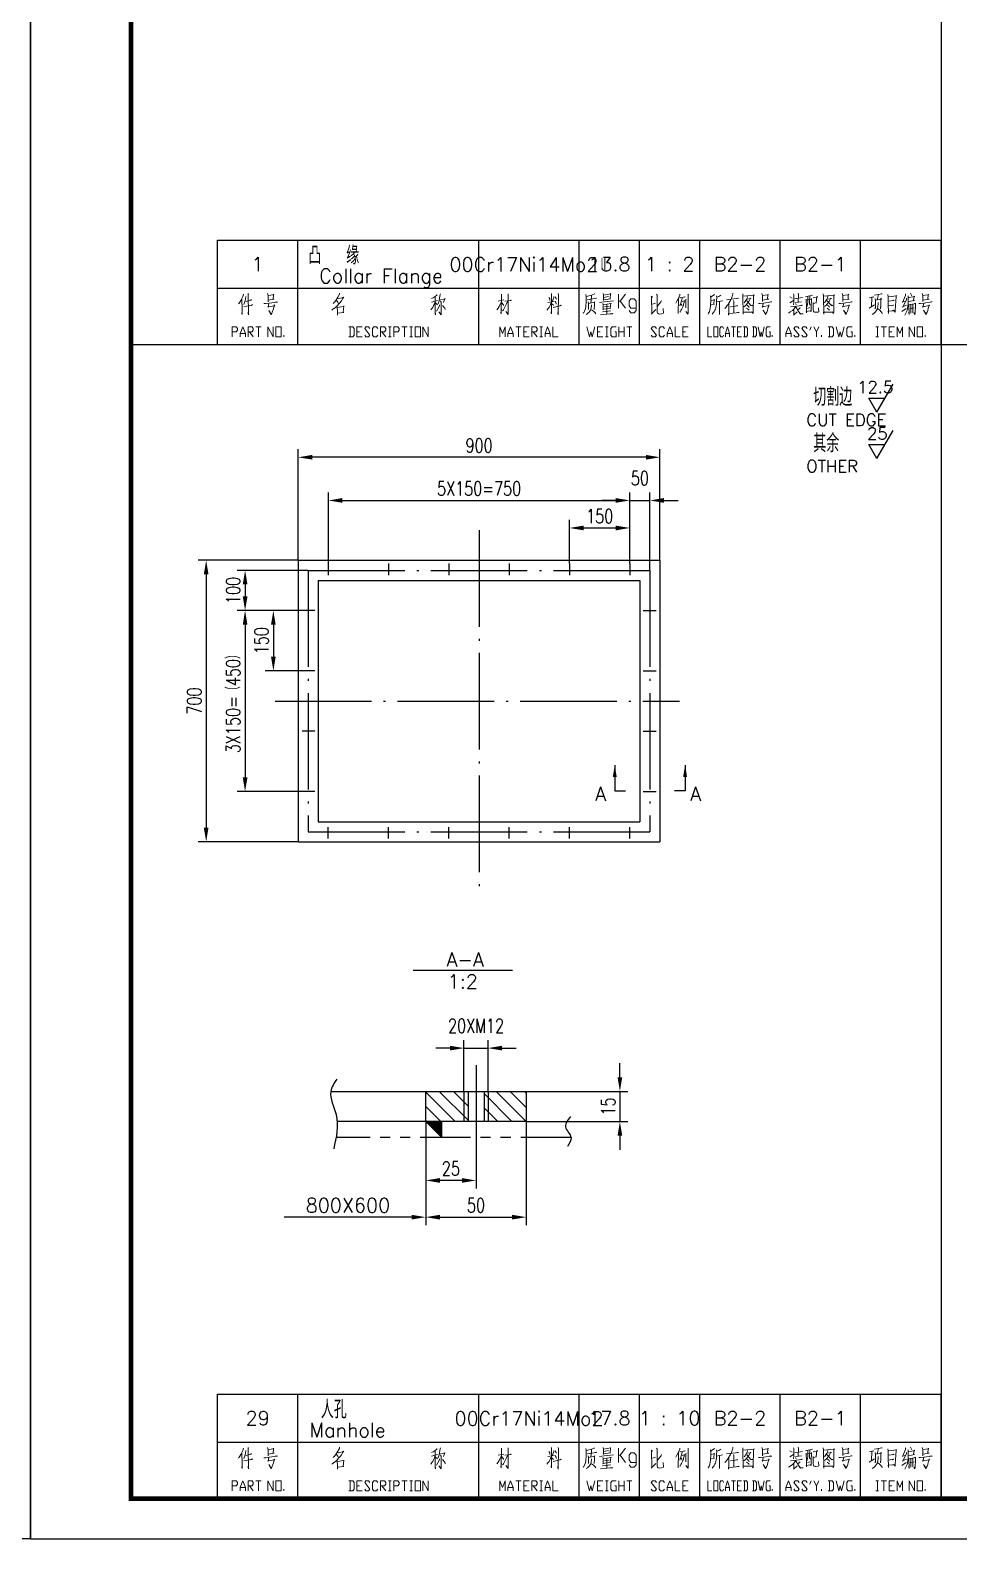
# Model space of a CAD drawing. Extents: x 1512 to 4800, y -77 to 764.
# Drawn here: x 2106.2 to 2337.2, y -76.5 to 298.7 of the extents above; entities that cross this region are included whole.
import ezdxf
from ezdxf.enums import TextEntityAlignment as Align

# ---------------------------------------------------------------- set-up
doc = ezdxf.new("R2010")
doc.units = 0
doc.header["$MEASUREMENT"] = 0
doc.linetypes.add('ACAD_ISO04W100', pattern=[30.5, 24, -3, 0.5, -3])
doc.linetypes.add('PHANTOMX2', pattern=[5, 2.5, -0.5, 0.5, -0.5, 0.5, -0.5])
doc.layers.get('0').update_dxf_attribs({"linetype": 'CONTINUOUS'})
doc.layers.get('DEFPOINTS').update_dxf_attribs({"linetype": 'CONTINUOUS'})
for name, color, linetype in [('1', 1, 'CONTINUOUS'), ('2', 2, 'ACAD_ISO04W100'), ('4', 6, 'PHANTOMX2')]:
    doc.layers.add(name, color=color, linetype=linetype)
doc.styles.add('ACANSTS', font='romans.shx', dxfattribs={"height": 1, "bigfont": 'gbcbig.shx'})
doc.styles.add('HZ5', font='romans.shx', dxfattribs={"width": 0.75, "bigfont": 'hz5.shx'})
doc.dimstyles.get("Standard").update_dxf_attribs({"dimtxt": 3.5, "dimasz": 3, "dimexe": 2, "dimexo": 0, "dimgap": 1, "dimtad": 1, "dimdec": 0, "dimlfac": 20, "dimzin": 0, "dimdsep": 46, "dimtxsty": 'HZ5', "dimcen": 1, "dimadec": 0, "dimazin": 0, "dimtfac": 1, "dimtdec": 0, "dimtmove": 2, "dimatfit": 3, "dimfxl": 0, "dimtolj": 1, "dimtzin": 0, "dimarcsym": 0})
doc.dimstyles.new('STANDARD$0', dxfattribs={"dimtxt": 3.5, "dimasz": 3.5, "dimexe": 2, "dimexo": 0, "dimgap": 1.2, "dimtad": 1, "dimdec": 4, "dimzin": 0, "dimdsep": 46, "dimtxsty": 'HZ5', "dimcen": 0.09, "dimadec": 0, "dimazin": 0, "dimtfac": 0.857143, "dimtdec": 4, "dimtofl": 0, "dimtmove": 2, "dimatfit": 3, "dimfxl": 0, "dimtolj": 1, "dimtzin": 0, "dimarcsym": 0})

# ---------------------------------------------------------------- blocks, each defined once
blk = doc.blocks.new('*U10')
at = {"color": 7, "lineweight": 0}
for points in [[(-173.52, 12.52), (-173.68, 11.96), (-173.91, 11.43), (-174.17, 10.96), (-174.43, 10.57), (-174.62, 10.31), (-174.75, 10.14)], [(-173.91, 11.31), (-173.87, 8.71), (-173.87, 7.98), (-173.87, 7.45), (-173.91, 7.71), (-173.87, 8.19)], [(-172.97, 11.96), (-173.06, 11.27), (-173.2, 10.65), (-173.33, 10.23), (-173.42, 9.96)], [(-172.35, 12.69), (-172.25, 12.52), (-172.32, 12.6), (-172.28, 7.41), (-172.32, 7.8), (-172.28, 8.45)], [(-167.55, 12.69), (-167.42, 12.17), (-167.42, 10.65), (-167.42, 11.04), (-165.86, 11.27), (-166.12, 11.27), (-166.06, 12.35), (-166.02, 12.52), (-165.96, 12.39), (-166.19, 12.35), (-167.42, 12.17)], [(-150.09, 11.46), (-149.99, 11.42), (-148.53, 11.72), (-148.62, 11.81), (-148.89, 11.37), (-149.18, 10.89), (-149.47, 10.5), (-149.79, 10.11), (-150.15, 9.72), (-150.54, 9.34), (-150.96, 8.99), (-151.02, 8.95), (-151.29, 8.77), (-151.55, 8.56)], [(-149.63, 12.8), (-149.66, 12.5), (-150.05, 11.81), (-150.28, 11.37), (-150.54, 10.98), (-150.86, 10.55), (-151.19, 10.25)], [(-125.39, 12.45), (-125.45, 12.28), (-125.88, 11.93), (-126.33, 11.63), (-126.72, 11.46)], [(-125.84, 11.81), (-125.81, 8.38), (-125.78, 7.43), (-125.84, 7.6), (-125.81, 7.99)], [(-124.55, 12.63), (-124.58, 12.41), (-124.74, 11.51), (-124.87, 10.89), (-125.1, 10.16)], [(-124.8, 11.07), (-123.34, 11.37), (-123.47, 11.42), (-123.77, 10.46)], [(-109.37, 12.56), (-109.34, 12.35), (-109.4, 7.63), (-109.47, 7.89), (-109.37, 8.71)], [(-107.68, 12.6), (-107.65, 12.39), (-107.65, 7.84), (-107.68, 7.59), (-107.72, 7.5), (-108.26, 8.23), (-107.72, 7.59)], [(-97.56, 11.74), (-97.33, 11.35), (-97.3, 11.18), (-97.3, 11)], [(-96.94, 12.69), (-96.87, 12.44), (-96.91, 7.67), (-96.97, 7.93), (-96.91, 8.45)], [(-96.32, 11.96), (-96.32, 11.74), (-96.74, 10.62)], [(-95.96, 11.87), (-95.71, 11.43), (-95.67, 11.27)], [(-95.25, 12.74), (-95.19, 12.44), (-95.25, 7.36), (-95.32, 7.75), (-95.25, 8.28)], [(-88.34, 12.45), (-88.28, 12.02), (-88.24, 10.98), (-88.28, 10.33), (-88.34, 9.81), (-88.4, 9.3), (-88.54, 8.73), (-88.7, 8.34), (-88.83, 7.99), (-88.99, 7.78)], [(-86.17, 12.67), (-86.27, 12.54), (-86.69, 12.36), (-87.3, 12.2), (-88.21, 11.97)], [(-88.01, 11.12), (-85.68, 11.51), (-85.81, 11.55), (-86.03, 11.46)], [(-86.98, 12.2), (-86.98, 11.9), (-87.11, 10.33)], [(-84.09, 12.71), (-83.99, 12.28), (-83.96, 10.94), (-84.05, 11.16), (-82.24, 11.37), (-82.34, 11.37), (-82.24, 12.67), (-82.14, 12.59), (-83.99, 12.32)], [(-83.99, 11.72), (-82.7, 11.93)], [(-78.49, 12.52), (-79.8, 10.77), (-80.24, 10.77)], [(-80.24, 9.02), (-80.24, 12.52)], [(-77.61, 8.44), (-77.18, 7.86), (-76.3, 7.86), (-75.87, 8.44), (-75.87, 10.77), (-76.3, 11.35), (-77.18, 11.35), (-77.61, 10.77), (-77.61, 9.61), (-77.18, 9.02), (-75.87, 9.02)], [(-72.14, 12.06), (-71.82, 11.81), (-72.02, 11.9), (-71.95, 7.74), (-72.14, 7.56), (-70.91, 8.73)], [(-70.81, 12.54), (-70.55, 12.24), (-70.65, 12.32), (-70.65, 11.42), (-70.65, 10.5), (-70.65, 9.68), (-70.65, 9.08), (-70.65, 9.03), (-70.65, 8.86), (-70.62, 8.04), (-70.52, 7.82), (-70.39, 7.69), (-70.1, 7.6), (-69.51, 7.65), (-69.09, 7.78), (-69.06, 7.82), (-69.12, 8.95)], [(-64.97, 12.54), (-65, 12.32), (-65.39, 11.37), (-65.72, 10.81), (-65.97, 10.29)], [(-65.33, 11.37), (-65.36, 7.69), (-65.39, 7.95), (-65.39, 7.99), (-65.36, 8.38)], [(-64.42, 11.55), (-64.38, 11.46), (-64.55, 10.85), (-64.71, 10.29), (-64.88, 9.9), (-65, 9.6)], [(-64.94, 11.67), (-64.88, 11.63), (-64.81, 11.63), (-63.68, 11.9), (-63.77, 11.9), (-63.93, 11.81)], [(-62.99, 12.5), (-62.86, 12.32), (-62.93, 12.28), (-62.9, 7.99), (-62.9, 7.95), (-62.93, 7.69), (-62.99, 7.6), (-63.51, 8.25), (-62.99, 7.65), (-62.93, 7.82)], [(-63.48, 11.33), (-63.41, 11.24), (-63.48, 11.2), (-63.48, 9.12), (-63.51, 9.34), (-63.48, 9.6)], [(-56.31, 12.45), (-56.44, 12.36), (-57.32, 11.81), (-57.38, 12.15), (-57.28, 11.81), (-57.28, 10.68), (-57.32, 9.99), (-57.35, 9.51), (-57.42, 9.03), (-57.52, 8.6), (-57.64, 8.17), (-57.81, 7.86), (-57.94, 7.6)], [(-57.22, 9.86), (-57.16, 9.9), (-56.41, 10.03), (-56.51, 9.99), (-56.41, 11.33), (-56.35, 11.16), (-57.25, 10.94)], [(-54.79, 12.28), (-55.3, 11.93), (-55.79, 11.81), (-55.86, 12.15), (-55.79, 11.63), (-55.83, 11.12), (-55.86, 10.55), (-55.89, 10.07), (-55.96, 9.64), (-56.02, 9.16), (-56.12, 8.82), (-56.28, 8.56), (-56.44, 8.25), (-56.61, 7.99), (-56.77, 7.78), (-56.93, 7.6)], [(-51.77, 12.8), (-51.8, 12.45), (-51.84, 12.32), (-52.16, 11.46), (-52.39, 10.94), (-52.68, 10.46), (-52.71, 10.38), (-52.97, 9.99), (-53.26, 9.6), (-53.56, 9.25), (-53.82, 8.95)], [(-53.39, 11.16), (-50.38, 11.51), (-50.57, 11.55), (-50.86, 11.42)], [(-49.33, 12.59), (-49.27, 12.02), (-49.21, 7.56), (-49.24, 8.04), (-46.93, 8.04), (-47.1, 8.08), (-47.42, 8.04)], [(-49.24, 12.02), (-46.51, 12.28), (-46.61, 12.41), (-46.68, 12.02), (-46.71, 8.13), (-46.74, 7.69), (-46.96, 8.04)], [(-48.33, 11.33), (-48.2, 11.28), (-47.29, 11.42), (-47.39, 11.55), (-47.81, 10.73), (-48.13, 10.29), (-48.43, 9.94), (-48.72, 9.64), (-49.04, 9.42)], [(-48.17, 11.97), (-48.17, 11.76), (-48.46, 11.12), (-48.82, 10.59), (-48.98, 10.38)], [(-44.56, 12.71), (-44.44, 12.2), (-44.44, 10.68), (-44.44, 11.07), (-42.88, 11.28), (-43.14, 11.28), (-43.07, 12.36), (-43.04, 12.54), (-42.97, 12.41), (-43.2, 12.36), (-44.44, 12.2)], [(-37.65, 11.91), (-37.06, 11.52)], [(-36.7, 12.6), (-36.6, 12.44), (-36.64, 12.48), (-36.64, 10.53), (-36.67, 9.92)], [(-36.38, 11.39), (-34.5, 11.7)], [(-35.56, 12.78), (-35.47, 12.56), (-35.5, 12.65), (-35.53, 10.57)], [(-33.69, 11.91), (-31.96, 12.26)], [(-33.55, 11.31), (-33.52, 11.04), (-33.49, 9.49), (-33.49, 9.06), (-33.49, 7.93), (-33.52, 8.23), (-32.55, 8.37), (-32.35, 8.23), (-32.29, 9.4), (-32.22, 11.43), (-32.19, 11.31), (-33.52, 11.04)], [(-33.1, 12), (-33.1, 11), (-33.13, 10.44), (-33.2, 10.01), (-33.27, 9.62), (-33.39, 9.4)], [(-32.68, 12.09), (-32.71, 10.05), (-32.65, 9.92), (-32.49, 9.88)], [(-31.83, 11.66), (-30.76, 11.82), (-30.86, 11.96), (-31.05, 10.35), (-30.99, 10.35), (-31.8, 10.23), (-31.83, 10.49), (-31.83, 10.05), (-31.8, 8.88), (-31.8, 8.58), (-31.77, 8.4), (-31.74, 8.23), (-31.64, 8.14), (-31.51, 8.06), (-31.32, 8.02), (-31.12, 8.02), (-30.57, 8.06), (-30.44, 8.14), (-30.37, 8.19), (-30.51, 9.14), (-30.44, 8.19)], [(-29.34, 12.6), (-29.27, 12.05), (-29.2, 7.59), (-29.24, 8.06), (-26.94, 8.06), (-27.1, 8.1), (-27.42, 8.06)], [(-29.24, 12.05), (-26.52, 12.3), (-26.61, 12.44), (-26.67, 12.05), (-26.71, 8.14), (-26.74, 7.71), (-26.97, 8.06)], [(-28.33, 11.35), (-28.2, 11.31), (-27.29, 11.43), (-27.39, 11.57), (-27.81, 10.74), (-28.14, 10.31), (-28.42, 9.96), (-28.72, 9.66), (-29.04, 9.45)], [(-28.17, 12), (-28.17, 11.78), (-28.46, 11.13), (-28.81, 10.62), (-28.98, 10.4)], [(-24.57, 12.74), (-24.43, 12.21), (-24.43, 10.7), (-24.43, 11.09), (-22.88, 11.31), (-23.14, 11.31), (-23.07, 12.39), (-23.04, 12.56), (-22.98, 12.44), (-23.2, 12.39), (-24.43, 12.21)], [(-17.82, 11.63), (-16.69, 11.85), (-17.24, 11.76), (-17.27, 9.42), (-17.89, 9.08), (-16.56, 9.86)], [(-16.59, 12.28), (-15.61, 12.45), (-14.61, 12.59), (-14.68, 12.63), (-14.84, 12.59)], [(-15.03, 8.91), (-15.03, 9.3), (-15, 9.38), (-14.97, 11.51), (-14.84, 11.33), (-16.3, 11.07), (-16.36, 11.46), (-16.3, 11.12), (-16.3, 9.99), (-16.33, 9.16), (-16.36, 8.86), (-16.36, 9.08), (-16.33, 9.55)], [(-15.88, 11.16), (-15.65, 12.11), (-15.65, 12.41)], [(-13.21, 12.41), (-13.12, 11.85), (-13.12, 9.72), (-13.09, 8.3), (-13.09, 7.74), (-13.12, 8.3), (-11.66, 8.43), (-11.82, 8.52), (-12.08, 8.38)], [(-13.09, 11.85), (-11.07, 12.11), (-11.17, 12.24), (-11.2, 11.97), (-11.43, 8.47), (-11.43, 8.17), (-11.46, 8.04), (-11.69, 8.47)], [(-8.83, 12.59), (-8.86, 12.24), (-9.58, 10.46), (-9.61, 10.59), (-8.83, 10.73)], [(-8.57, 11.51), (-8.57, 11.2), (-9.48, 9.3), (-9.55, 9.38), (-8.57, 9.81)], [(-8.22, 12.11), (-8.15, 11.67), (-8.15, 10.89), (-8.22, 10.2), (-8.28, 9.51), (-8.35, 8.95), (-8.47, 8.47), (-8.67, 7.95), (-8.99, 7.3)], [(-8.05, 11.63), (-8.02, 11.67), (-6.56, 11.93), (-6.69, 12.06), (-6.82, 10.94), (-6.63, 10.94), (-8.12, 10.68)], [(-7.63, 12.8), (-7.34, 12.32), (-7.31, 12.11)], [(-4.68, 12.71), (-4.55, 12.2), (-4.55, 10.68), (-4.55, 11.07), (-2.99, 11.28), (-3.25, 11.28), (-3.19, 12.36), (-3.16, 12.54), (-3.09, 12.41), (-3.31, 12.36), (-4.55, 12.2)], [(-173.48, 9.4), (-171.18, 9.84), (-171.35, 9.88), (-171.64, 9.75)], [(-172.97, 10.74), (-171.47, 11.13), (-171.64, 11.13), (-171.89, 11)], [(-168.43, 10.18), (-168, 10.18), (-167.16, 10.27), (-165.08, 10.57), (-165.31, 10.62), (-165.63, 10.53)], [(-167.19, 10.27), (-167.42, 9.23), (-167.48, 9.4), (-165.76, 9.66), (-165.86, 9.84), (-165.86, 9.66), (-166.06, 8.92), (-166.19, 8.45), (-166.35, 8.06), (-166.48, 7.75), (-166.58, 7.54), (-166.64, 7.5), (-167.22, 8.49), (-166.61, 7.59)], [(-150.44, 10.98), (-150.38, 10.94), (-150.02, 10.55), (-149.99, 10.33), (-150.12, 10.64)], [(-150.28, 9.42), (-150.21, 9.3), (-150.15, 8.21), (-150.12, 8.08), (-150.12, 7.3), (-150.15, 7.65), (-150.15, 7.78), (-148.56, 7.99), (-148.59, 7.99), (-148.76, 7.99), (-148.59, 9.6), (-148.53, 9.51), (-148.62, 9.47), (-150.18, 9.21)], [(-125.84, 10.73), (-126.03, 10.16), (-126.27, 9.68), (-126.46, 9.21), (-126.65, 8.95), (-126.88, 8.6)], [(-126.75, 10.55), (-125.26, 10.94)], [(-125.81, 10.42), (-125.39, 10.07), (-125.29, 9.9)], [(-124.77, 9.86), (-124.8, 9.64), (-125.16, 8.86), (-125.52, 8.34)], [(-124.48, 10.77), (-124.32, 10.55), (-124.38, 10.59), (-124.35, 8.3), (-124.35, 7.74), (-124.38, 7.43), (-124.9, 8.13), (-124.38, 7.51)], [(-124.02, 9.72), (-123.44, 9.03), (-123.34, 8.69)], [(-109.34, 10.7), (-109.66, 10.05), (-109.92, 9.45), (-110.18, 9.06), (-110.48, 8.62)], [(-110.21, 10.83), (-108.75, 11.09)], [(-109.31, 10.44), (-108.85, 9.92), (-108.82, 9.75)], [(-107.81, 10.74), (-108.07, 10.14), (-108.4, 9.45), (-108.69, 8.97), (-108.88, 8.62), (-109.08, 8.4)], [(-108.5, 10.79), (-106.91, 11), (-107, 11.04), (-107.19, 10.96)], [(-96.97, 10.44), (-97.23, 9.75), (-97.52, 9.23), (-97.79, 8.88), (-98.04, 8.58)], [(-97.82, 10.49), (-96.23, 10.7)], [(-96.91, 10.23), (-96.48, 9.84), (-96.39, 9.71)], [(-96.45, 9.23), (-94.47, 9.75), (-94.61, 9.79), (-94.83, 9.66)], [(-96.03, 10.74), (-95.84, 10.44), (-95.74, 10.23), (-95.71, 10.01)], [(-86.98, 9.9), (-86.98, 9.68), (-87.04, 9.12), (-87.14, 8.77), (-87.24, 8.52), (-87.37, 8.3), (-87.53, 8.08), (-87.76, 7.86), (-87.98, 7.69), (-88.15, 7.6), (-88.28, 7.51)], [(-87.76, 10.64), (-87.69, 10.25), (-87.69, 8.73), (-87.73, 8.95), (-87.69, 9.21)], [(-87.69, 10.25), (-86.1, 10.55), (-86.2, 10.64), (-86.23, 10.07), (-86.23, 9.42), (-86.27, 9.03), (-86.33, 8.73), (-86.33, 8.99), (-86.27, 9.25)], [(-86.95, 8.64), (-86.49, 8.34), (-86.27, 8.13), (-86.07, 7.9), (-85.91, 7.65)], [(-84.94, 10.46), (-83.77, 10.64), (-81.46, 10.89)], [(-84.71, 7.39), (-83.18, 7.56), (-82.43, 7.65), (-81.65, 7.65), (-81.76, 7.69), (-82.24, 7.65)], [(-84.19, 8.17), (-82.11, 8.38)], [(-84.16, 10.25), (-84.05, 9.9), (-84.02, 8.86), (-84.02, 8.64), (-84.12, 8.77), (-83.12, 8.91), (-82.21, 8.95), (-82.34, 8.99), (-82.18, 10.33), (-82.04, 10.25), (-83.15, 10.07), (-84.05, 9.94)], [(-83.74, 9.42), (-82.6, 9.55)], [(-83.18, 10.07), (-83.18, 7.56)], [(-79.8, 10.77), (-78.49, 9.02)], [(-71.79, 10.03), (-71.07, 10.29)], [(-70.65, 9.47), (-69.71, 10.59), (-69.54, 10.98)], [(-64.42, 10.73), (-63.77, 10.85), (-63.84, 10.98), (-63.9, 10.5), (-64.03, 10.07), (-64.1, 9.72), (-64.23, 9.38), (-64.38, 9.08), (-64.55, 8.73), (-64.71, 8.47), (-64.88, 8.17), (-65, 8.04)], [(-64.74, 10.07), (-64.45, 9.81), (-64.38, 9.6)], [(-55.83, 10.59), (-54.37, 10.85), (-54.46, 10.89), (-54.63, 10.81)], [(-55.08, 10.68), (-55.08, 7.47), (-55.11, 7.69), (-55.08, 8.04)], [(-52.78, 10.16), (-52.78, 7.9), (-52.81, 7.47), (-52.84, 7.3), (-52.84, 7.65), (-52.78, 8.13)], [(-52.51, 7.74), (-50.21, 7.99), (-50.38, 8.04), (-50.41, 8.04), (-50.67, 7.95)], [(-52.36, 9.38), (-52.29, 9.38), (-50.6, 9.64), (-50.67, 9.72), (-50.86, 9.64)], [(-51.64, 10.98), (-51.58, 10.77), (-51.54, 7.86)], [(-48.4, 10.85), (-48.3, 10.85), (-47.29, 9.72), (-46.93, 9.72), (-47.29, 9.81), (-47.45, 9.9)], [(-48.36, 9.03), (-47.94, 8.73), (-47.74, 8.52)], [(-48.23, 9.77), (-47.88, 9.47), (-47.71, 9.25)], [(-45.44, 10.2), (-45.02, 10.2), (-44.17, 10.29), (-42.1, 10.59), (-42.33, 10.64), (-42.65, 10.55)], [(-44.21, 10.29), (-44.44, 9.25), (-44.5, 9.42), (-42.78, 9.68), (-42.88, 9.86), (-42.88, 9.68), (-43.07, 8.95), (-43.2, 8.47), (-43.36, 8.08), (-43.49, 7.78), (-43.59, 7.56), (-43.66, 7.51), (-44.24, 8.52), (-43.63, 7.6)], [(-36.09, 9.53), (-36.18, 9.36), (-36.54, 8.92), (-36.99, 8.49), (-37.54, 8.1), (-37.97, 7.8)], [(-37.65, 10.35), (-36.67, 11)], [(-37.48, 9.36), (-34.53, 9.71), (-34.62, 9.79), (-34.86, 9.71)], [(-36.6, 8.79), (-36.6, 8.53), (-36.64, 7.41), (-36.7, 7.32), (-35.79, 8.14)], [(-36.18, 10.44), (-34.75, 10.65)], [(-36.18, 10.23), (-36.02, 9.92)], [(-36.09, 9.4), (-35.86, 8.97), (-35.6, 8.49), (-35.31, 8.06), (-35.01, 7.67), (-34.92, 7.59), (-34.3, 7.63), (-34.95, 7.67), (-35.11, 7.84)], [(-35.08, 9.18), (-35.11, 9.06), (-35.63, 8.62)], [(-32.65, 9.18), (-33.2, 9.01)], [(-28.39, 10.88), (-28.3, 10.88), (-27.29, 9.75), (-26.94, 9.75), (-27.29, 9.84), (-27.45, 9.92)], [(-28.36, 9.06), (-27.94, 8.75), (-27.75, 8.53)], [(-28.23, 9.79), (-27.87, 9.49), (-27.72, 9.27)], [(-25.44, 10.23), (-25.02, 10.23), (-24.18, 10.31), (-22.1, 10.62), (-22.33, 10.65), (-22.65, 10.57)], [(-24.21, 10.31), (-24.43, 9.27), (-24.5, 9.45), (-22.78, 9.71), (-22.88, 9.88), (-22.88, 9.71), (-23.07, 8.97), (-23.2, 8.49), (-23.37, 8.1), (-23.49, 7.8), (-23.59, 7.59), (-23.65, 7.54), (-24.24, 8.53), (-23.62, 7.63)], [(-17.11, 7.47), (-16.69, 7.74), (-16.36, 8.04), (-16.1, 8.43), (-15.85, 8.91), (-15.75, 9.51), (-15.68, 10.03), (-15.68, 10.46)], [(-15.65, 8.86), (-15.23, 8.52), (-14.9, 8.17), (-14.77, 7.95), (-14.68, 7.65)], [(-13.09, 10.77), (-11.69, 10.98), (-11.82, 11.03), (-12.11, 10.89)], [(-13.09, 9.6), (-11.72, 9.77), (-11.85, 9.81), (-12.08, 9.68)], [(-8.64, 8.95), (-9.74, 8.21)], [(-8.15, 10.16), (-8.02, 9.81), (-8.02, 9.72), (-7.96, 7.51), (-8.02, 7.86), (-7.99, 8.08)], [(-7.99, 9.9), (-6.27, 10.25), (-6.4, 10.33), (-6.37, 10.11), (-6.37, 9.03), (-6.4, 8.38), (-6.43, 7.86), (-6.5, 7.43), (-6.79, 7.86), (-6.53, 7.56)], [(-7.76, 8.91), (-6.66, 9.12)], [(-7.54, 9.9), (-7.5, 7.82)], [(-7.05, 9.99), (-7.05, 7.9)], [(-5.56, 10.2), (-5.14, 10.2), (-4.29, 10.29), (-2.21, 10.59), (-2.44, 10.64), (-2.77, 10.55)], [(-4.32, 10.29), (-4.55, 9.25), (-4.61, 9.42), (-2.89, 9.68), (-2.99, 9.86), (-2.99, 9.68), (-3.19, 8.95), (-3.31, 8.47), (-3.48, 8.08), (-3.61, 7.78), (-3.7, 7.56), (-3.77, 7.51), (-4.36, 8.52), (-3.74, 7.6)], [(-176.35, 1.93), (-176.35, 4.43), (-175.36, 4.43), (-175.04, 4.02), (-175.04, 3.59), (-175.36, 3.18), (-176.35, 3.18)], [(-174.38, 1.93), (-174.38, 2.76), (-173.72, 4.43), (-173.06, 2.76), (-173.06, 1.93)], [(-172.4, 1.93), (-172.4, 4.43), (-171.4, 4.43), (-171.08, 4.02), (-171.08, 3.59), (-171.4, 3.18), (-172.4, 3.18)], [(-170.42, 4.43), (-169.1, 4.43)], [(-169.76, 4.43), (-169.76, 1.93)], [(-167.44, 1.93), (-167.44, 4.43), (-166.12, 1.93), (-166.12, 4.43)], [(-165.46, 1.93), (-165.46, 4.43), (-164.14, 4.43), (-164.14, 1.93), (-165.46, 1.93), (-165.46, 1.93)], [(-147.33, 1.93), (-146.35, 1.93), (-146.02, 2.35), (-146.02, 4.02), (-146.35, 4.43), (-147.33, 4.43)], [(-147.01, 4.43), (-147.01, 1.93)], [(-145.36, 1.93), (-145.36, 4.43), (-144.04, 4.43)], [(-143.38, 2.35), (-143.05, 1.93), (-142.39, 1.93), (-142.06, 2.35), (-143.38, 4.02), (-143.05, 4.43), (-142.39, 4.43), (-142.06, 4.02)], [(-140.08, 2.35), (-140.41, 1.93), (-141.07, 1.93), (-141.4, 2.35), (-141.4, 4.02), (-141.07, 4.43), (-140.41, 4.43), (-140.08, 4.02)], [(-139.42, 1.93), (-139.42, 4.43), (-138.43, 4.43), (-138.1, 4.02), (-138.1, 3.59), (-138.43, 3.18), (-139.42, 3.18)], [(-137.44, 4.43), (-136.78, 4.43)], [(-137.12, 4.43), (-137.12, 1.93)], [(-136.12, 1.93), (-136.12, 4.43), (-135.14, 4.43), (-134.8, 4.02), (-134.8, 3.59), (-135.14, 3.18), (-136.12, 3.18)], [(-134.14, 4.43), (-132.82, 4.43)], [(-133.48, 4.43), (-133.48, 1.93)], [(-132.16, 4.43), (-131.51, 4.43)], [(-131.84, 4.43), (-131.84, 1.93)], [(-130.85, 1.93), (-130.85, 4.43), (-129.53, 4.43), (-129.53, 1.93), (-130.85, 1.93), (-130.85, 1.93)], [(-128.87, 1.93), (-128.87, 4.43), (-127.55, 1.93), (-127.55, 4.43)], [(-109.73, 1.93), (-109.73, 4.43), (-109.07, 2.76), (-108.41, 4.43), (-108.41, 1.93)], [(-107.75, 1.93), (-107.75, 2.76), (-107.09, 4.43), (-106.43, 2.76), (-106.43, 1.93)], [(-105.77, 4.43), (-104.45, 4.43)], [(-105.11, 4.43), (-105.11, 1.93)], [(-103.79, 1.93), (-103.79, 4.43), (-102.48, 4.43)], [(-101.82, 1.93), (-101.82, 4.43), (-100.82, 4.43), (-100.5, 4.02), (-100.5, 3.59), (-100.82, 3.18), (-101.82, 3.18)], [(-99.84, 4.43), (-99.18, 4.43)], [(-99.5, 4.43), (-99.5, 1.93)], [(-98.52, 1.93), (-98.52, 2.76), (-97.86, 4.43), (-97.2, 2.76), (-97.2, 1.93)], [(-96.54, 4.43), (-96.54, 1.93), (-95.22, 1.93)], [(-88.09, 4.43), (-87.43, 1.93), (-87.11, 3.18), (-86.77, 1.93), (-86.11, 4.43)], [(-85.45, 1.93), (-85.45, 4.43), (-84.14, 4.43)], [(-83.48, 4.43), (-82.82, 4.43)], [(-83.15, 4.43), (-83.15, 1.93)], [(-81.17, 3.18), (-80.84, 3.18), (-80.84, 1.93), (-81.83, 1.93), (-82.16, 2.35), (-82.16, 4.02), (-81.83, 4.43), (-80.84, 4.43)], [(-80.18, 1.93), (-80.18, 4.43)], [(-78.86, 4.43), (-78.86, 1.93)], [(-78.2, 4.43), (-76.88, 4.43)], [(-77.54, 4.43), (-77.54, 1.93)], [(-72.12, 2.35), (-71.79, 1.93), (-71.13, 1.93), (-70.8, 2.35), (-72.12, 4.02), (-71.79, 4.43), (-71.13, 4.43), (-70.8, 4.02)], [(-68.82, 2.35), (-69.16, 1.93), (-69.81, 1.93), (-70.14, 2.35), (-70.14, 4.02), (-69.81, 4.43), (-69.16, 4.43), (-68.82, 4.02)], [(-68.16, 1.93), (-68.16, 2.76), (-67.5, 4.43), (-66.84, 2.76), (-66.84, 1.93)], [(-66.18, 4.43), (-66.18, 1.93), (-64.86, 1.93)], [(-64.2, 1.93), (-64.2, 4.43), (-62.89, 4.43)], [(-58.01, 4.43), (-58.01, 1.93), (-57.03, 1.93)], [(-56.54, 1.93), (-56.54, 4.43), (-55.55, 4.43), (-55.55, 1.93), (-56.54, 1.93), (-56.54, 1.93)], [(-54.08, 2.35), (-54.32, 1.93), (-54.81, 1.93), (-55.06, 2.35), (-55.06, 4.02), (-54.81, 4.43), (-54.32, 4.43), (-54.08, 4.02)], [(-53.59, 1.93), (-53.59, 2.76), (-53.09, 4.43), (-52.6, 2.76), (-52.6, 1.93)], [(-52.11, 4.43), (-51.12, 4.43)], [(-51.62, 4.43), (-51.62, 1.93)], [(-50.64, 1.93), (-50.64, 4.43), (-49.65, 4.43)], [(-49.16, 1.93), (-48.42, 1.93), (-48.17, 2.35), (-48.17, 4.02), (-48.42, 4.43), (-49.16, 4.43)], [(-48.91, 4.43), (-48.91, 1.93)], [(-46.94, 1.93), (-46.2, 1.93), (-45.95, 2.35), (-45.95, 4.02), (-46.2, 4.43), (-46.94, 4.43)], [(-46.69, 4.43), (-46.69, 1.93)], [(-45.46, 4.43), (-44.98, 1.93), (-44.73, 3.18), (-44.48, 1.93), (-43.99, 4.43)], [(-42.76, 3.18), (-42.51, 3.18), (-42.51, 1.93), (-43.25, 1.93), (-43.5, 2.35), (-43.5, 4.02), (-43.25, 4.43), (-42.51, 4.43)], [(-38.61, 1.93), (-38.61, 2.76), (-37.95, 4.43), (-37.29, 2.76), (-37.29, 1.93)], [(-36.63, 2.35), (-36.3, 1.93), (-35.64, 1.93), (-35.32, 2.35), (-36.63, 4.02), (-36.3, 4.43), (-35.64, 4.43), (-35.32, 4.02)], [(-34.66, 2.35), (-34.32, 1.93), (-33.66, 1.93), (-33.34, 2.35), (-34.66, 4.02), (-34.32, 4.43), (-33.66, 4.43), (-33.34, 4.02)], [(-32.68, 3.59), (-32.34, 4.43)], [(-31.68, 4.43), (-31.02, 3.18), (-31.02, 1.93)], [(-31.02, 3.18), (-30.37, 4.43)], [(-28.05, 1.93), (-27.06, 1.93), (-26.73, 2.35), (-26.73, 4.02), (-27.06, 4.43), (-28.05, 4.43)], [(-27.72, 4.43), (-27.72, 1.93)], [(-26.07, 4.43), (-25.41, 1.93), (-25.08, 3.18), (-24.75, 1.93), (-24.1, 4.43)], [(-22.44, 3.18), (-22.12, 3.18), (-22.12, 1.93), (-23.1, 1.93), (-23.44, 2.35), (-23.44, 4.02), (-23.1, 4.43), (-22.12, 4.43)], [(-16.19, 4.43), (-15.53, 4.43)], [(-15.85, 4.43), (-15.85, 1.93)], [(-14.87, 4.43), (-13.55, 4.43)], [(-14.21, 4.43), (-14.21, 1.93)], [(-12.89, 1.93), (-12.89, 4.43), (-11.57, 4.43)], [(-10.91, 1.93), (-10.91, 4.43), (-10.25, 2.76), (-9.59, 4.43), (-9.59, 1.93)], [(-7.93, 1.93), (-7.93, 4.43), (-6.62, 1.93), (-6.62, 4.43)], [(-5.96, 1.93), (-5.96, 4.43), (-4.64, 4.43), (-4.64, 1.93), (-5.96, 1.93), (-5.96, 1.93)], [(-174.38, 2.76), (-173.06, 2.76)], [(-172.06, 3.18), (-171.08, 1.93)], [(-163.48, 1.93), (-163.48, 2.35)], [(-145.36, 3.18), (-144.7, 3.18)], [(-145.36, 1.93), (-144.04, 1.93)], [(-139.09, 3.18), (-138.1, 1.93)], [(-137.44, 1.93), (-136.78, 1.93)], [(-132.16, 1.93), (-131.51, 1.93)], [(-107.75, 2.76), (-106.43, 2.76)], [(-103.79, 3.18), (-103.14, 3.18)], [(-103.79, 1.93), (-102.48, 1.93)], [(-101.48, 3.18), (-100.5, 1.93)], [(-99.84, 1.93), (-99.18, 1.93)], [(-98.52, 2.76), (-97.2, 2.76)], [(-85.45, 3.18), (-84.79, 3.18)], [(-85.45, 1.93), (-84.14, 1.93)], [(-83.48, 1.93), (-82.82, 1.93)], [(-80.18, 3.18), (-78.86, 3.18)], [(-68.16, 2.76), (-66.84, 2.76)], [(-64.2, 3.18), (-63.54, 3.18)], [(-64.2, 1.93), (-62.89, 1.93)], [(-53.59, 2.76), (-52.6, 2.76)], [(-50.64, 3.18), (-50.14, 3.18)], [(-50.64, 1.93), (-49.65, 1.93)], [(-42.03, 1.93), (-42.03, 2.35)], [(-38.61, 2.76), (-37.29, 2.76)], [(-29.71, 1.93), (-29.71, 2.35)], [(-21.46, 1.93), (-21.46, 2.35)], [(-16.19, 1.93), (-15.53, 1.93)], [(-12.89, 3.18), (-12.23, 3.18)], [(-12.89, 1.93), (-11.57, 1.93)], [(-3.98, 1.93), (-3.98, 2.35)]]:
    blk.add_lwpolyline(points, dxfattribs=at)
blk = doc.blocks.new('*D51')
at = {"color": 0, "linetype": 'ByBlock', "ltscale": 5}
for p, q in [((2198.04, 22.05), (2198.04, -3.73)), ((2223.02, 22.05), (2223.02, -3.73)), ((2201.54, -1.73), (2219.52, -1.73))]:
    blk.add_line(p, q, dxfattribs=at)
for points in [[(2201.54, -1.14), (2201.54, -2.31), (2198.04, -1.73)], [(2219.52, -1.14), (2219.52, -2.31), (2223.02, -1.73)]]:
    blk.add_solid(points, dxfattribs=at)
at = {"layer": 'DEFPOINTS', "color": 0, "linetype": 'ByBlock', "ltscale": 5}
for p in [(2198.04, 22.05), (2223.02, 22.05), (2223.02, -1.73)]:
    blk.add_point(p, dxfattribs=at)
at = {"color": 0, "linetype": 'ByBlock', "ltscale": 5, "insert": (2210.53, 1.22), "char_height": 3.5, "attachment_point": 5, "style": 'HZ5'}
blk.add_mtext('\\A1;50', dxfattribs=at)
blk = doc.blocks.new('*D52')
at = {"color": 0, "linetype": 'ByBlock', "ltscale": 5}
for p, q in [((2198.04, 22.27), (2198.04, 5.41)), ((2210.54, 15.59), (2210.54, 5.41)), ((2207.04, 7.41), (2201.54, 7.41))]:
    blk.add_line(p, q, dxfattribs=at)
for points in [[(2201.54, 7.99), (2201.54, 6.82), (2198.04, 7.41)], [(2207.04, 7.99), (2207.04, 6.82), (2210.54, 7.41)]]:
    blk.add_solid(points, dxfattribs=at)
at = {"layer": 'DEFPOINTS', "color": 0, "linetype": 'ByBlock', "ltscale": 5}
for p in [(2198.04, 22.27), (2210.54, 15.59), (2198.04, 7.41)]:
    blk.add_point(p, dxfattribs=at)
at = {"color": 0, "linetype": 'ByBlock', "ltscale": 5, "insert": (2204.29, 10.36), "char_height": 3.5, "attachment_point": 5, "style": 'HZ5'}
blk.add_mtext('\\A1;25', dxfattribs=at)
blk = doc.blocks.new('*D50')
at = {"color": 0, "linetype": 'ByBlock', "ltscale": 5}
for p, q in [((2207.54, 29.55), (2207.54, 42.31)), ((2213.54, 29.55), (2213.54, 42.31)), ((2204.04, 40.31), (2200.54, 40.31)), ((2207.54, 40.31), (2213.54, 40.31)), ((2217.04, 40.31), (2220.54, 40.31))]:
    blk.add_line(p, q, dxfattribs=at)
for points in [[(2204.04, 40.9), (2204.04, 39.73), (2207.54, 40.31)], [(2217.04, 40.9), (2217.04, 39.73), (2213.54, 40.31)]]:
    blk.add_solid(points, dxfattribs=at)
at = {"layer": 'DEFPOINTS', "color": 0, "linetype": 'ByBlock', "ltscale": 5}
for p in [(2213.54, 40.31), (2207.54, 29.55), (2213.54, 29.55)]:
    blk.add_point(p, dxfattribs=at)
at = {"color": 0, "linetype": 'ByBlock', "ltscale": 5, "insert": (2210.54, 45.86), "char_height": 3.5, "attachment_point": 5, "style": 'HZ5'}
blk.add_mtext('\\A1;20XM12', dxfattribs=at)
blk = doc.blocks.new('*D53')
at = {"color": 0, "linetype": 'ByBlock', "ltscale": 5}
for p, q in [((2246.33, 24.59), (2246.33, 28.09)), ((2223.04, 21.09), (2248.33, 21.09)), ((2246.33, 21.09), (2246.33, 13.59)), ((2233.13, 13.59), (2248.33, 13.59)), ((2246.33, 10.09), (2246.33, 6.59))]:
    blk.add_line(p, q, dxfattribs=at)
for points in [[(2245.75, 24.59), (2246.91, 24.59), (2246.33, 21.09)], [(2245.75, 10.09), (2246.91, 10.09), (2246.33, 13.59)]]:
    blk.add_solid(points, dxfattribs=at)
at = {"layer": 'DEFPOINTS', "color": 0, "linetype": 'ByBlock', "ltscale": 5}
for p in [(2223.04, 21.09), (2233.13, 13.59), (2246.33, 13.59)]:
    blk.add_point(p, dxfattribs=at)
at = {"color": 0, "linetype": 'ByBlock', "ltscale": 5, "insert": (2243.38, 17.34), "char_height": 3.5, "attachment_point": 5, "rotation": 90, "style": 'HZ5'}
blk.add_mtext('\\A1;15', dxfattribs=at)
blk = doc.blocks.new('*D46')
at = {"color": 0, "linetype": 'ByBlock', "ltscale": 5}
for p, q in [((2172.86, 166.82), (2147.97, 166.82)), ((2149.97, 163.32), (2149.97, 100.32)), ((2172.86, 96.82), (2147.97, 96.82))]:
    blk.add_line(p, q, dxfattribs=at)
for points in [[(2149.38, 163.32), (2150.55, 163.32), (2149.97, 166.82)], [(2149.38, 100.32), (2150.55, 100.32), (2149.97, 96.82)]]:
    blk.add_solid(points, dxfattribs=at)
at = {"layer": 'DEFPOINTS', "color": 0, "linetype": 'ByBlock', "ltscale": 5}
for p in [(2172.86, 166.82), (2149.97, 96.82), (2172.86, 96.82)]:
    blk.add_point(p, dxfattribs=at)
at = {"color": 0, "linetype": 'ByBlock', "ltscale": 5, "insert": (2147.02, 131.82), "char_height": 3.5, "attachment_point": 5, "rotation": 90, "style": 'HZ5'}
blk.add_mtext('\\A1;700', dxfattribs=at)
blk = doc.blocks.new('*D48')
at = {"color": 0, "linetype": 'ByBlock', "ltscale": 5}
for p, q in [((2172.86, 154.32), (2164.68, 154.32)), ((2166.68, 150.82), (2166.68, 142.82)), ((2173.83, 139.32), (2164.68, 139.32))]:
    blk.add_line(p, q, dxfattribs=at)
for points in [[(2166.1, 150.82), (2167.26, 150.82), (2166.68, 154.32)], [(2166.1, 142.82), (2167.26, 142.82), (2166.68, 139.32)]]:
    blk.add_solid(points, dxfattribs=at)
at = {"layer": 'DEFPOINTS', "color": 0, "linetype": 'ByBlock', "ltscale": 5}
for p in [(2172.86, 154.32), (2166.68, 139.32), (2173.83, 139.32)]:
    blk.add_point(p, dxfattribs=at)
at = {"color": 0, "linetype": 'ByBlock', "ltscale": 5, "insert": (2163.73, 146.82), "char_height": 3.5, "attachment_point": 5, "rotation": 90, "style": 'HZ5'}
blk.add_mtext('\\A1;150', dxfattribs=at)
blk = doc.blocks.new('*D49')
at = {"color": 0, "linetype": 'ByBlock', "ltscale": 5}
for p, q in [((2173.83, 154.32), (2157.65, 154.32)), ((2159.65, 150.82), (2159.65, 112.82)), ((2173.83, 109.32), (2157.65, 109.32))]:
    blk.add_line(p, q, dxfattribs=at)
for points in [[(2159.07, 150.82), (2160.24, 150.82), (2159.65, 154.32)], [(2159.07, 112.82), (2160.24, 112.82), (2159.65, 109.32)]]:
    blk.add_solid(points, dxfattribs=at)
at = {"layer": 'DEFPOINTS', "color": 0, "linetype": 'ByBlock', "ltscale": 5}
for p in [(2173.83, 154.32), (2159.65, 109.32), (2173.83, 109.32)]:
    blk.add_point(p, dxfattribs=at)
at = {"color": 0, "linetype": 'ByBlock', "ltscale": 5, "insert": (2156.7, 131.82), "char_height": 3.5, "attachment_point": 5, "rotation": 90, "style": 'HZ5'}
blk.add_mtext('\\A1;3X150=（450）', dxfattribs=at)
blk = doc.blocks.new('*D42')
at = {"color": 0, "linetype": 'ByBlock', "ltscale": 5}
for p, q in [((2251.86, 181.71), (2248.36, 181.71)), ((2255.36, 166), (2255.36, 183.71)), ((2255.36, 181.71), (2260.36, 181.71)), ((2260.36, 164.32), (2260.36, 183.71)), ((2263.86, 181.71), (2267.36, 181.71))]:
    blk.add_line(p, q, dxfattribs=at)
for points in [[(2251.86, 182.3), (2251.86, 181.13), (2255.36, 181.71)], [(2263.86, 182.3), (2263.86, 181.13), (2260.36, 181.71)]]:
    blk.add_solid(points, dxfattribs=at)
at = {"layer": 'DEFPOINTS', "color": 0, "linetype": 'ByBlock', "ltscale": 5}
for p in [(2260.36, 181.71), (2255.36, 166), (2260.36, 164.32)]:
    blk.add_point(p, dxfattribs=at)
at = {"color": 0, "linetype": 'ByBlock', "ltscale": 5, "insert": (2257.86, 187.26), "char_height": 3.5, "attachment_point": 5, "style": 'HZ5'}
blk.add_mtext('\\A1;50', dxfattribs=at)
blk = doc.blocks.new('*D44')
at = {"color": 0, "linetype": 'ByBlock', "ltscale": 5}
for p, q in [((2180.36, 166), (2180.36, 183.71)), ((2183.86, 181.71), (2251.86, 181.71)), ((2255.36, 166.82), (2255.36, 183.71))]:
    blk.add_line(p, q, dxfattribs=at)
for points in [[(2183.86, 182.3), (2183.86, 181.13), (2180.36, 181.71)], [(2251.86, 182.3), (2251.86, 181.13), (2255.36, 181.71)]]:
    blk.add_solid(points, dxfattribs=at)
at = {"layer": 'DEFPOINTS', "color": 0, "linetype": 'ByBlock', "ltscale": 5}
for p in [(2255.36, 181.71), (2180.36, 166), (2255.36, 166.82)]:
    blk.add_point(p, dxfattribs=at)
at = {"color": 0, "linetype": 'ByBlock', "ltscale": 5, "insert": (2217.86, 184.66), "char_height": 3.5, "attachment_point": 5, "style": 'HZ5'}
blk.add_mtext('\\A1;5X150=750', dxfattribs=at)
blk = doc.blocks.new('*D45')
at = {"color": 0, "linetype": 'ByBlock', "ltscale": 5}
for p, q in [((2172.86, 166.82), (2172.86, 194.44)), ((2259.36, 192.44), (2176.36, 192.44)), ((2262.86, 166.82), (2262.86, 194.44))]:
    blk.add_line(p, q, dxfattribs=at)
for points in [[(2176.36, 193.03), (2176.36, 191.86), (2172.86, 192.44)], [(2259.36, 193.03), (2259.36, 191.86), (2262.86, 192.44)]]:
    blk.add_solid(points, dxfattribs=at)
at = {"layer": 'DEFPOINTS', "color": 0, "linetype": 'ByBlock', "ltscale": 5}
for p in [(2172.86, 192.44), (2172.86, 166.82), (2262.86, 166.82)]:
    blk.add_point(p, dxfattribs=at)
at = {"color": 0, "linetype": 'ByBlock', "ltscale": 5, "insert": (2217.86, 195.39), "char_height": 3.5, "attachment_point": 5, "style": 'HZ5'}
blk.add_mtext('\\A1;900', dxfattribs=at)
blk = doc.blocks.new('*D47')
at = {"color": 0, "linetype": 'ByBlock', "ltscale": 5}
for p, q in [((2175.36, 164.32), (2157.65, 164.32)), ((2159.65, 160.82), (2159.65, 157.82)), ((2173.83, 154.32), (2157.65, 154.32))]:
    blk.add_line(p, q, dxfattribs=at)
for points in [[(2159.07, 160.82), (2160.24, 160.82), (2159.65, 164.32)], [(2159.07, 157.82), (2160.24, 157.82), (2159.65, 154.32)]]:
    blk.add_solid(points, dxfattribs=at)
at = {"layer": 'DEFPOINTS', "color": 0, "linetype": 'ByBlock', "ltscale": 5}
for p in [(2175.36, 164.32), (2159.65, 154.32), (2173.83, 154.32)]:
    blk.add_point(p, dxfattribs=at)
at = {"color": 0, "linetype": 'ByBlock', "ltscale": 5, "insert": (2156.7, 159.32), "char_height": 3.5, "attachment_point": 5, "rotation": 90, "style": 'HZ5'}
blk.add_mtext('\\A1;100', dxfattribs=at)
blk = doc.blocks.new('*D43')
at = {"color": 0, "linetype": 'ByBlock', "ltscale": 5}
for p, q in [((2240.36, 166), (2240.36, 176.86)), ((2255.36, 166), (2255.36, 176.86)), ((2243.86, 174.86), (2251.86, 174.86))]:
    blk.add_line(p, q, dxfattribs=at)
for points in [[(2243.86, 175.44), (2243.86, 174.27), (2240.36, 174.86)], [(2251.86, 175.44), (2251.86, 174.27), (2255.36, 174.86)]]:
    blk.add_solid(points, dxfattribs=at)
at = {"layer": 'DEFPOINTS', "color": 0, "linetype": 'ByBlock', "ltscale": 5}
for p in [(2255.36, 174.86), (2240.36, 166), (2255.36, 166)]:
    blk.add_point(p, dxfattribs=at)
at = {"color": 0, "linetype": 'ByBlock', "ltscale": 5, "insert": (2247.86, 177.81), "char_height": 3.5, "attachment_point": 5, "style": 'HZ5'}
blk.add_mtext('\\A1;150', dxfattribs=at)

msp = doc.modelspace()

# ---------------------------------------------------------------- hatches: boundary and pattern name
at = {"ltscale": 5}
h = msp.add_hatch(dxfattribs=at)
h.set_pattern_fill('ANSI31', color=256, scale=20, angle=90, style=0)
h.set_pattern_definition([(135, (6.5567, 5.1954), (-1.767767, -1.767767), [])])
h.paths.add_polyline_path([(2204.60133, 27.2434733), (2214.10133, 27.2434733), (2214.10133, 34.7434733), (2204.60133, 34.7434733)])
h.paths.add_polyline_path([(2229.60133, 34.7434733), (2220.10133, 34.7434733), (2220.10133, 27.2434733), (2229.60133, 27.2434733)])
h.paths.add_polyline_path([(2220.10133, 34.7434733), (2219.10133, 34.7434733), (2219.10133, 27.2434733), (2220.10133, 27.2434733)])
h.paths.add_polyline_path([(2215.10133, 34.7434733), (2214.10133, 34.7434733), (2214.10133, 27.2434733), (2215.10133, 27.2434733)])
msp.add_hatch(color=256, dxfattribs=at).paths.add_polyline_path([(2208.60133, 27.2434733), (2204.60133, 27.2434733), (2208.60133, 23.2434733)])

# ---------------------------------------------------------------- linework, layer by layer
for p, q in [((2106.2763814, 517.4732907), (2106.2763814, -76.5267093)), ((2106.2763814, 517.4732907), (2106.2763814, -76.5267093)), ((2332.7763814, 507.4732907), (2332.7763814, -66.5267093)), ((2131.2763814, 220.4732907), (2937.2763814, 220.4732907)), ((2106.2763814, -76.5267093), (2947.2763814, -76.5267093))]:
    msp.add_line(p, q)
at = {"ltscale": 10}
for p, q in [((2106.2763814, -76.5267093), (2106.2763814, 517.4732907)), ((2106.2763814, -76.5267093), (2106.2763814, 517.4732907)), ((2152.7763814, 234.4732907), (2332.7763814, 234.4732907)), ((2201.4513534, 64.8688994), (2226.1968773, 64.8688994)), ((2152.7763814, -52.5267093), (2332.7763814, -52.5267093))]:
    msp.add_line(p, q, dxfattribs=at)
at = {"ltscale": 5}
for p, q in [((2316.8054194, 203.6514393), (2320.8468713, 210.6514393)), ((2316.8054194, 203.6514393), (2314.7846934, 207.1514393)), ((2314.7846934, 207.1514393), (2318.8261453, 207.1514393)), ((2316.8054194, 192.1180782), (2320.8468713, 199.1180782)), ((2314.7846934, 195.6180782), (2318.8261453, 195.6180782)), ((2316.8054194, 192.1180782), (2314.7846934, 195.6180782)), ((2217.10133, 41.3021147), (2217.10133, 20.7871258)), ((2214.10133, 34.7434733), (2214.10133, 27.2434733)), ((2220.10133, 34.7434733), (2220.10133, 27.2434733)), ((2204.60133, 27.2434733), (2208.60133, 23.2434733)), ((2208.60133, 23.2434733), (2208.60133, 27.2434733))]:
    msp.add_line(p, q, dxfattribs=at)
at = {"color": 0, "linetype": 'ByBlock', "ltscale": 5}
for p, q in [((2204.60133, 27.2434733), (2204.60133, 1.4678494)), ((2201.10133, 3.4678494), (2169.3718719, 3.4678494))]:
    msp.add_line(p, q, dxfattribs=at)
msp.add_lwpolyline([(2106.2763814, -76.5267093), (1512.2763814, -76.5267093), (1512.2763814, 764.4732907), (2106.2763814, 764.4732907)], close=True)
at = {"ltscale": 5}
for points in [[(2182.4690979, 37.8192813), (2180.953509, 34.7434733), (2182.2735405, 29.0255059), (2181.6868629, 20.437642)], [(2240.5807941, 28.4653501), (2239.3585412, 25.9615672), (2240.7237944, 23.2434733), (2239.8474457, 21.0761361)]]:
    msp.add_spline(points, degree=3, dxfattribs=at)
at = {"color": 0, "linetype": 'ByBlock', "ltscale": 5}
msp.add_solid([(2201.10133, 4.0511827), (2201.10133, 2.8845161), (2204.60133, 3.4678494)], dxfattribs=at)
at = {"layer": '1'}
for p, q in [((2152.7763814, 246.4732907), (2332.7763814, 246.4732907)), ((2152.7763814, 220.4732907), (2152.7763814, 246.4732907)), ((2172.7763814, 220.4732907), (2172.7763814, 246.4732907)), ((2217.7763814, 220.4732907), (2217.7763814, 246.4732907)), ((2242.7763814, 220.4732907), (2242.7763814, 246.4732907)), ((2257.7763814, 220.4732907), (2257.7763814, 246.4732907)), ((2272.7763814, 220.4732907), (2272.7763814, 246.4732907)), ((2292.7763814, 220.4732907), (2292.7763814, 246.4732907)), ((2312.7763814, 220.4732907), (2312.7763814, 246.4732907)), ((2332.7763814, 220.4732907), (2332.7763814, 246.4732907)), ((2172.8569881, 166.8157087), (2172.8569881, 96.8157087)), ((2172.8569881, 166.8157087), (2262.8569881, 166.8157087)), ((2262.8569881, 166.8157087), (2262.8569881, 96.8157087)), ((2177.8569881, 161.8157087), (2177.8569881, 101.8157087)), ((2177.8569881, 161.8157087), (2257.8569881, 161.8157087)), ((2257.8569881, 161.8157087), (2257.8569881, 101.8157087)), ((2177.8569881, 101.8157087), (2257.8569881, 101.8157087)), ((2172.8569881, 96.8157087), (2262.8569881, 96.8157087)), ((2180.953509, 34.7434733), (2229.60133, 34.7434733)), ((2204.60133, 27.2434733), (2204.60133, 34.7434733)), ((2215.10133, 34.7434733), (2215.10133, 27.2434733)), ((2219.10133, 34.7434733), (2219.10133, 27.2434733)), ((2229.60133, 34.7434733), (2229.60133, 27.2434733)), ((2229.60133, 27.2434733), (2182.5575879, 27.2434733)), ((2152.7763814, -66.5267093), (2152.7763814, -40.5267093)), ((2152.7763814, -40.5267093), (2332.7763814, -40.5267093)), ((2172.7763814, -66.5267093), (2172.7763814, -40.5267093)), ((2217.7763814, -66.5267093), (2217.7763814, -40.5267093)), ((2242.7763814, -66.5267093), (2242.7763814, -40.5267093)), ((2257.7763814, -66.5267093), (2257.7763814, -40.5267093)), ((2272.7763814, -66.5267093), (2272.7763814, -40.5267093)), ((2292.7763814, -66.5267093), (2292.7763814, -40.5267093)), ((2312.7763814, -66.5267093), (2312.7763814, -40.5267093)), ((2332.7763814, -66.5267093), (2332.7763814, -40.5267093))]:
    msp.add_line(p, q, dxfattribs=at)
at = {"layer": '1', "const_width": 1.2}
msp.add_lwpolyline([(2131.2763814, -66.5267093), (2937.2763814, -66.5267093), (2937.2763814, 507.4732907), (2131.2763814, 507.4732907)], close=True, dxfattribs=at)
at = {"layer": '2'}
for p, q in [((2217.8569881, 174.2757468), (2217.8569881, 83.2972111)), ((2180.3569881, 166.0016328), (2180.3569881, 163.1393636)), ((2195.3569881, 166.0016328), (2195.3569881, 163.1393636)), ((2210.3569881, 166.0016328), (2210.3569881, 163.1393636)), ((2225.3569881, 166.0016328), (2225.3569881, 163.1393636)), ((2240.3569881, 166.0016328), (2240.3569881, 163.1393636)), ((2255.3569881, 166.0016328), (2255.3569881, 163.1393636)), ((2175.3569881, 164.3157087), (2175.3569881, 99.3157087)), ((2175.3569881, 164.3157087), (2260.3569881, 164.3157087)), ((2260.3569881, 164.3157087), (2260.3569881, 99.3157087)), ((2177.0242601, 154.3157087), (2173.8329815, 154.3157087)), ((2258.6897161, 154.3157087), (2261.8809947, 154.3157087)), ((2177.0242601, 139.3157087), (2173.8329815, 139.3157087)), ((2258.6897161, 139.3157087), (2261.8809947, 139.3157087)), ((2167.0994758, 131.8157087), (2267.6811697, 131.8157087)), ((2177.0242601, 124.3157087), (2173.8329815, 124.3157087)), ((2258.6897161, 124.3157087), (2261.8809947, 124.3157087)), ((2177.0242601, 109.3157087), (2173.8329815, 109.3157087)), ((2258.6897161, 109.3157087), (2261.8809947, 109.3157087)), ((2175.3569881, 99.3157087), (2260.3569881, 99.3157087)), ((2180.3569881, 97.6297845), (2180.3569881, 100.4920537)), ((2195.3569881, 97.6297845), (2195.3569881, 100.4920537)), ((2210.3569881, 97.6297845), (2210.3569881, 100.4920537)), ((2225.3569881, 97.6297845), (2225.3569881, 100.4920537)), ((2240.3569881, 97.6297845), (2240.3569881, 100.4920537)), ((2255.3569881, 97.6297845), (2255.3569881, 100.4920537))]:
    msp.add_line(p, q, dxfattribs=at)
at = {"layer": '4', "ltscale": 5}
for p, q in [((2229.60133, 27.2434733), (2239.6870426, 27.2434733)), ((2240.7237944, 23.2434733), (2182.2805229, 23.2434733))]:
    msp.add_line(p, q, dxfattribs=at)
at = {"layer": 'DEFPOINTS', "color": 0, "linetype": 'ByBlock', "ltscale": 5}
msp.add_point((2204.60133, 27.2434733), dxfattribs=at)

# ---------------------------------------------------------------- block references
for p in [(2332.7763814, 220.4732907), (2332.7763814, -66.5267093)]:
    msp.add_blockref('*U10', p)

# ---------------------------------------------------------------- texts
at = {"ltscale": 10, "style": 'ACANSTS'}
for s, height, p in [('凸  缘', 4.5, (2181.711681, 242.8944638)), ('1', 3.5, (2162.7763814, 240.4732907)), ('00Cr17Ni14Mo2Ⅱ', 3.5, (2230.2763814, 240.4732907)), ('13.8', 3.5, (2250.2763814, 240.4732907)), ('1 : 2', 3.5, (2265.2763814, 240.4732907)), ('B2-2', 3.5, (2282.7763814, 240.4732907)), ('B2-1', 3.5, (2302.7763814, 240.4732907)), ('A', 3.5, (2248.0755281, 108.737245)), ('A', 3.5, (2271.7304472, 108.737245)), ('29', 3.5, (2162.7763814, -46.5267093)), ('人孔', 4.5, (2181.711681, -44.1055362)), ('00Cr17Ni14Mo2', 3.5, (2230.2763814, -46.5267093)), ('17.8', 3.5, (2250.2763814, -46.5267093)), ('1 : 10', 3.5, (2265.2763814, -46.5267093)), ('B2-2', 3.5, (2282.7763814, -46.5267093)), ('B2-1', 3.5, (2302.7763814, -46.5267093))]:
    msp.add_text(s, height=height, dxfattribs=at).set_placement(p, align=Align.MIDDLE)
for s, p in [(' Collar Flange', (2175.6833064, 235.7819568)), ('Manhole', (2175.6833064, -51.2180432))]:
    msp.add_text(s, height=3.5, dxfattribs=at).set_placement(p)
at = {"ltscale": 5, "style": 'ACANSTS'}
for s, height, p in [('切割边', 4.5, (2300.9799751, 205.2255925)), ('12.5', 3, (2311.8978147, 208.3951759)), ('CUT EDGE', 3, (2299.2504258, 200.2329986)), ('25', 3, (2314.3600572, 196.8618148)), ('其余', 4.5, (2300.9799751, 193.6922314)), ('OTHER', 3, (2299.2504258, 188.6996375))]:
    msp.add_text(s, height=height, dxfattribs=at).set_placement(p)
at = {"ltscale": 500, "style": 'ACANSTS'}
for s, p in [('A-A', (2209.7492875, 65.7876555)), ('1:2', (2210.0457447, 60.3062672))]:
    msp.add_text(s, height=3.5, dxfattribs=at).set_placement(p)
at = {"color": 0, "linetype": 'ByBlock', "ltscale": 5, "insert": (2185.2366009, 6.4178494), "char_height": 3.5, "attachment_point": 5, "style": 'ACANSTS'}
msp.add_mtext('\\A1;800X600', dxfattribs=at)

# ---------------------------------------------------------------- dimensions: what is measured, and where the dimension line sits
at = {"ltscale": 5}
dim = msp.add_aligned_dim(p1=(2262.8569881, 166.8157087), p2=(2172.8569881, 166.8157087), distance=-25.6267597, text='900', dimstyle='STANDARD$0', override={"dimtxsty": 'ACANSTS'}, dxfattribs=at)
dim.commit()
dim.dimension.update_dxf_attribs({"geometry": '*D45', "text_midpoint": (2217.8569881, 195.3924684)})
for base, p1, p2, text, picture, middle in [((2260.3569881, 181.712087), (2255.3569881, 166.0016328), (2260.3569881, 164.3157087), '50', '*D42', (2257.8569881, 187.262087)), ((2255.3569881, 181.712087), (2180.3569881, 166.0016328), (2255.3569881, 166.8157087), '5X150=750', '*D44', (2217.8569881, 184.662087)), ((2255.3569881, 174.8568599), (2240.3569881, 166.0016328), (2255.3569881, 166.0016328), '150', '*D43', (2247.8569881, 177.8068599))]:
    dim = msp.add_linear_dim(base=base, p1=p1, p2=p2, text=text, dimstyle='STANDARD$0', override={"dimtxsty": 'ACANSTS'}, dxfattribs=at)
    dim.commit()
    dim.dimension.update_dxf_attribs({"geometry": picture, "text_midpoint": middle})
for base, p1, p2, text, picture, middle in [((2149.9663224, 96.8157087), (2172.8569881, 166.8157087), (2172.8569881, 96.8157087), '700', '*D46', (2147.0163224, 131.8157087)), ((2159.6531148, 154.3157087), (2175.3569881, 164.3157087), (2173.8329815, 154.3157087), '100', '*D47', (2156.7031148, 159.3157087)), ((2159.6531148, 109.3157087), (2173.8329815, 154.3157087), (2173.8329815, 109.3157087), '3X150=（450）', '*D49', (2156.7031148, 131.8157087)), ((2166.6810494, 139.3157087), (2172.8569881, 154.3157087), (2173.8329815, 139.3157087), '150', '*D48', (2163.7310494, 146.8157087))]:
    dim = msp.add_linear_dim(base=base, p1=p1, p2=p2, angle=90, text=text, dimstyle='STANDARD$0', override={"dimtxsty": 'ACANSTS'}, dxfattribs=at)
    dim.commit()
    dim.dimension.update_dxf_attribs({"geometry": picture, "text_midpoint": middle})
for base, p1, p2, text, picture, middle in [((2220.10133, 45.5092703), (2214.10133, 34.7434733), (2220.10133, 34.7434733), '20XM12', '*D50', (2217.10133, 51.0592703)), ((2204.60133, 12.6013243), (2217.10133, 20.7871258), (2204.60133, 27.4660507), '25', '*D52', (2210.85133, 15.5513243)), ((2229.5726447, 3.4678494), (2204.60133, 27.2434733), (2229.5726447, 27.2434733), '50', '*D51', (2217.0869873, 6.4178494))]:
    dim = msp.add_linear_dim(base=base, p1=p1, p2=p2, text=text, dimstyle='STANDARD$0', override={"dimtxsty": 'ACANSTS'}, dxfattribs=at)
    dim.commit()
    dim.dimension.update_dxf_attribs({"geometry": picture, "text_midpoint": middle, "insert": (6.5566641, 5.1954236)})
dim = msp.add_linear_dim(base=(2252.8863611, 27.2434733), p1=(2229.60133, 34.7434733), p2=(2239.6870426, 27.2434733), angle=90, text='15', dimstyle='STANDARD$0', override={"dimtxsty": 'ACANSTS', "dimtofl": 1}, dxfattribs=at)
dim.commit()
dim.dimension.update_dxf_attribs({"geometry": '*D53', "text_midpoint": (2249.9363611, 30.9934733), "insert": (6.5566641, 13.6497289)})

# ---------------------------------------------------------------- leaders
for points in [[(2251.6059082, 115.9100008), (2251.6059082, 109.4900125), (2254.2699202, 109.4900125)], [(2269.1080681, 115.9100008), (2269.1080681, 109.4900125), (2266.444056, 109.4900125)]]:
    msp.add_leader(points, dimstyle='Standard', override={"dimtxsty": 'ACANSTS'}, dxfattribs=at)

doc.saveas('drawing.dxf')
